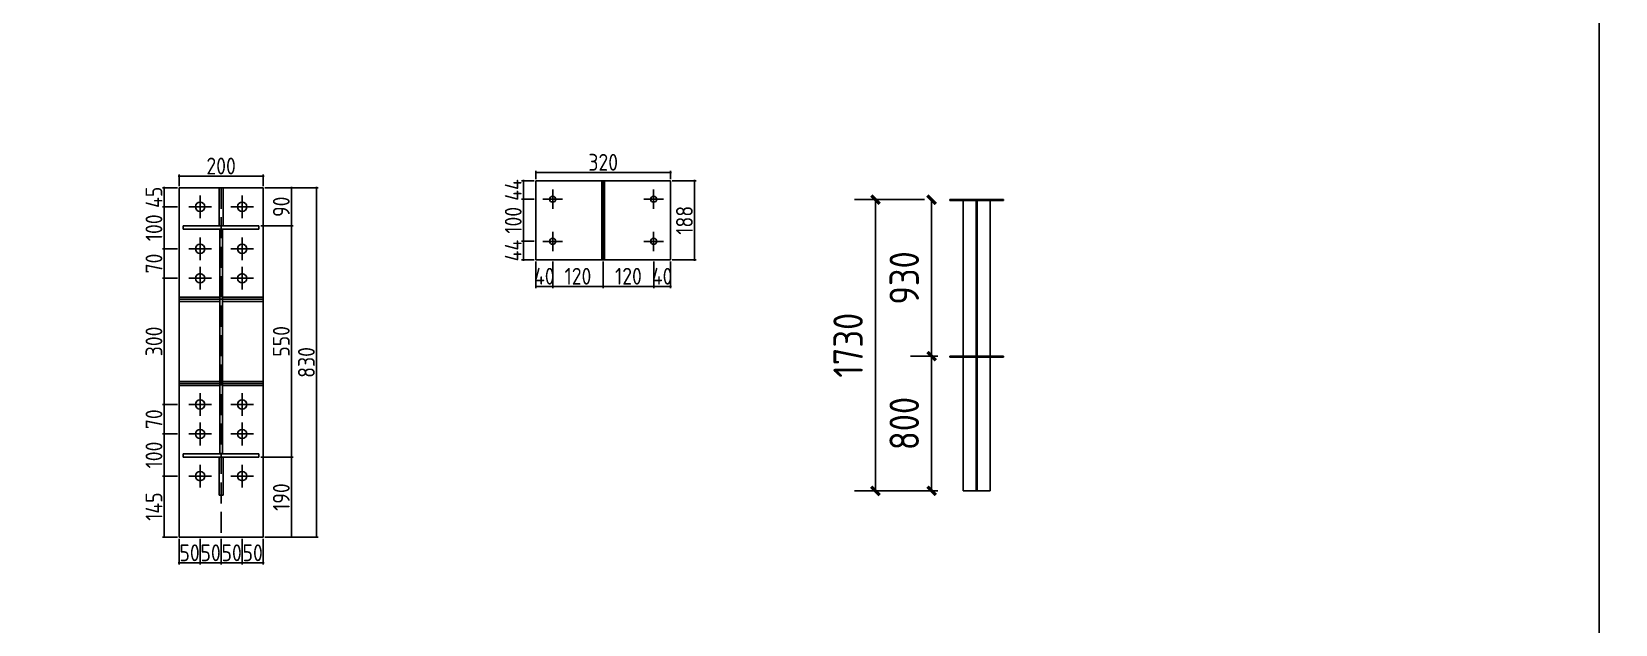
# Model space of a CAD drawing. Extents: x 102162 to 621267, y -39398 to 328893.
# Drawn here: x 306285 to 325102, y 289129 to 296171 of the extents above; entities that cross this region are included whole.
import ezdxf

# ---------------------------------------------------------------- set-up
doc = ezdxf.new("R2010")
doc.units = 0
doc.header["$LTSCALE"] = 1000
doc.header["$MEASUREMENT"] = 0
doc.linetypes.add('DASH', pattern=[0.35, 0.25, -0.1])
doc.styles.get("Standard").update_dxf_attribs({"font": 'gbenor.shx', "bigfont": 'gbcbig.shx'})
doc.dimstyles.get("Standard").update_dxf_attribs({"dimscale": 100, "dimtxt": 3.5, "dimasz": 1, "dimexe": 2.5, "dimexo": 3, "dimgap": 1.5, "dimtad": 1, "dimdec": 0, "dimzin": 0, "dimdsep": 46, "dimtxsty": 'Standard', "dimblk": 'ARCHTICK', "dimcen": 0.09, "dimadec": 0, "dimazin": 0, "dimtfac": 1, "dimtdec": 0, "dimtix": 1, "dimtmove": 2, "dimatfit": 3, "dimfxl": 1, "dimtolj": 1, "dimtzin": 0, "dimarcsym": 0})

# ---------------------------------------------------------------- blocks, each defined once
blk = doc.blocks.new('_ArchTick')
at = {"color": 0, "linetype": 'ByBlock', "const_width": 0.4}
blk.add_lwpolyline([(-0.5, -0.5), (0.5, 0.5)], dxfattribs=at)
blk = doc.blocks.new('*D5831')
at = {"color": 3, "lineweight": -2}
for p, q in [((317053, 292315), (316728, 292315)), ((316978, 290715), (316978, 292315)), ((317053, 290715), (316728, 290715))]:
    blk.add_line(p, q, dxfattribs=at)
at = {"layer": 'Defpoints', "color": 0}
for p in [(316978, 292315), (317353, 292315), (317353, 290715)]:
    blk.add_point(p, dxfattribs=at)
at = {"color": 3, "lineweight": -2, "xscale": 100, "yscale": 100, "zscale": 100}
for p, rotation in [((316978, 292315), 90), ((316978, 290715), 270)]:
    blk.add_blockref('_ArchTick', p, dxfattribs=dict(at, rotation=rotation))
at = {"color": 0, "insert": (316653, 291515), "char_height": 350, "attachment_point": 5, "rotation": 90}
blk.add_mtext('\\A1;800', dxfattribs=at)
blk = doc.blocks.new('*D5832')
at = {"color": 3, "lineweight": -2}
for p, q in [((316893, 294175), (316728, 294175)), ((316978, 292315), (316978, 294175)), ((316893, 292315), (316728, 292315))]:
    blk.add_line(p, q, dxfattribs=at)
at = {"layer": 'Defpoints', "color": 0}
for p in [(316978, 294175), (317193, 294175), (317193, 292315)]:
    blk.add_point(p, dxfattribs=at)
at = {"color": 3, "lineweight": -2, "xscale": 100, "yscale": 100, "zscale": 100}
for p, rotation in [((316978, 294175), 90), ((316978, 292315), 270)]:
    blk.add_blockref('_ArchTick', p, dxfattribs=dict(at, rotation=rotation))
at = {"color": 0, "insert": (316653, 293245), "char_height": 350, "attachment_point": 5, "rotation": 90}
blk.add_mtext('\\A1;930', dxfattribs=at)
blk = doc.blocks.new('*D5795')
at = {"color": 3, "lineweight": -2}
for p, q in [((316893, 294175), (316061, 294175)), ((316311, 290715), (316311, 294175)), ((317053, 290715), (316061, 290715))]:
    blk.add_line(p, q, dxfattribs=at)
at = {"layer": 'Defpoints', "color": 0}
for p in [(316311, 294175), (317193, 294175), (317353, 290715)]:
    blk.add_point(p, dxfattribs=at)
at = {"color": 3, "lineweight": -2, "xscale": 100, "yscale": 100, "zscale": 100}
for p, rotation in [((316311, 294175), 90), ((316311, 290715), 270)]:
    blk.add_blockref('_ArchTick', p, dxfattribs=dict(at, rotation=rotation))
at = {"color": 0, "insert": (315986, 292445), "char_height": 350, "attachment_point": 5, "rotation": 90}
blk.add_mtext('\\A1;1730', dxfattribs=at)
blk = doc.blocks.new('*D5854')
at = {"color": 0, "lineweight": -2}
for p, q in [((308036, 290146), (308036, 289839)), ((308286, 290146), (308286, 289839)), ((308026, 289859), (308296, 289859))]:
    blk.add_line(p, q, dxfattribs=at)
at = {"layer": 'Defpoints', "color": 0}
for p in [(308036, 290166), (308286, 290166), (308286, 289859)]:
    blk.add_point(p, dxfattribs=at)
at = {"color": 0, "lineweight": -2, "xscale": 10, "yscale": 10, "zscale": 10, "rotation": 180}
blk.add_blockref('_ArchTick', (308036, 289859), dxfattribs=at)
at = {"color": 0, "lineweight": -2, "xscale": 10, "yscale": 10, "zscale": 10}
blk.add_blockref('_ArchTick', (308286, 289859), dxfattribs=at)
at = {"color": 0, "insert": (308161, 289979), "char_height": 200, "attachment_point": 5}
blk.add_mtext('\\A1;50', dxfattribs=at)
blk = doc.blocks.new('*D5855')
at = {"color": 0, "lineweight": -2}
for p, q in [((308286, 290146), (308286, 289839)), ((308536, 290146), (308536, 289839)), ((308276, 289859), (308546, 289859))]:
    blk.add_line(p, q, dxfattribs=at)
at = {"layer": 'Defpoints', "color": 0}
for p in [(308286, 290166), (308536, 290166), (308536, 289859)]:
    blk.add_point(p, dxfattribs=at)
at = {"color": 0, "lineweight": -2, "xscale": 10, "yscale": 10, "zscale": 10, "rotation": 180}
blk.add_blockref('_ArchTick', (308286, 289859), dxfattribs=at)
at = {"color": 0, "lineweight": -2, "xscale": 10, "yscale": 10, "zscale": 10}
blk.add_blockref('_ArchTick', (308536, 289859), dxfattribs=at)
at = {"color": 0, "insert": (308411, 289979), "char_height": 200, "attachment_point": 5}
blk.add_mtext('\\A1;50', dxfattribs=at)
blk = doc.blocks.new('*D5856')
at = {"color": 0, "lineweight": -2}
for p, q in [((308536, 290146), (308536, 289839)), ((308786, 290146), (308786, 289839)), ((308526, 289859), (308796, 289859))]:
    blk.add_line(p, q, dxfattribs=at)
at = {"layer": 'Defpoints', "color": 0}
for p in [(308536, 290166), (308786, 290166), (308786, 289859)]:
    blk.add_point(p, dxfattribs=at)
at = {"color": 0, "lineweight": -2, "xscale": 10, "yscale": 10, "zscale": 10, "rotation": 180}
blk.add_blockref('_ArchTick', (308536, 289859), dxfattribs=at)
at = {"color": 0, "lineweight": -2, "xscale": 10, "yscale": 10, "zscale": 10}
blk.add_blockref('_ArchTick', (308786, 289859), dxfattribs=at)
at = {"color": 0, "insert": (308661, 289979), "char_height": 200, "attachment_point": 5}
blk.add_mtext('\\A1;50', dxfattribs=at)
blk = doc.blocks.new('*D5857')
at = {"color": 0, "lineweight": -2}
for p, q in [((308786, 290146), (308786, 289839)), ((309036, 290146), (309036, 289839)), ((308776, 289859), (309046, 289859))]:
    blk.add_line(p, q, dxfattribs=at)
at = {"layer": 'Defpoints', "color": 0}
for p in [(308786, 290166), (309036, 290166), (309036, 289859)]:
    blk.add_point(p, dxfattribs=at)
at = {"color": 0, "lineweight": -2, "xscale": 10, "yscale": 10, "zscale": 10, "rotation": 180}
blk.add_blockref('_ArchTick', (308786, 289859), dxfattribs=at)
at = {"color": 0, "lineweight": -2, "xscale": 10, "yscale": 10, "zscale": 10}
blk.add_blockref('_ArchTick', (309036, 289859), dxfattribs=at)
at = {"color": 0, "insert": (308911, 289979), "char_height": 200, "attachment_point": 5}
blk.add_mtext('\\A1;50', dxfattribs=at)
blk = doc.blocks.new('*D5858')
at = {"color": 0, "lineweight": -2}
for p, q in [((308016, 294316), (307838, 294316)), ((307858, 294316), (307858, 294326)), ((307858, 294316), (307858, 294091)), ((308016, 294091), (307838, 294091)), ((307858, 294091), (307858, 294081))]:
    blk.add_line(p, q, dxfattribs=at)
at = {"layer": 'Defpoints', "color": 0}
for p in [(308036, 294316), (307858, 294091), (308036, 294091)]:
    blk.add_point(p, dxfattribs=at)
at = {"color": 0, "lineweight": -2, "xscale": 10, "yscale": 10, "zscale": 10}
for p, rotation in [((307858, 294316), 270), ((307858, 294091), 90)]:
    blk.add_blockref('_ArchTick', p, dxfattribs=dict(at, rotation=rotation))
at = {"color": 0, "insert": (307738, 294203), "char_height": 200, "attachment_point": 5, "rotation": 90}
blk.add_mtext('\\A1;45', dxfattribs=at)
blk = doc.blocks.new('*D5807')
at = {"color": 0, "lineweight": -2}
for p, q in [((308016, 294091), (307838, 294091)), ((307858, 294101), (307858, 293581)), ((308016, 293591), (307838, 293591))]:
    blk.add_line(p, q, dxfattribs=at)
at = {"layer": 'Defpoints', "color": 0}
for p in [(308036, 294091), (307858, 293591), (308036, 293591)]:
    blk.add_point(p, dxfattribs=at)
at = {"color": 0, "lineweight": -2, "xscale": 10, "yscale": 10, "zscale": 10}
for p, rotation in [((307858, 294091), 90), ((307858, 293591), 270)]:
    blk.add_blockref('_ArchTick', p, dxfattribs=dict(at, rotation=rotation))
at = {"color": 0, "insert": (307738, 293841), "char_height": 200, "attachment_point": 5, "rotation": 90}
blk.add_mtext('\\A1;100', dxfattribs=at)
blk = doc.blocks.new('*D5808')
at = {"color": 0, "lineweight": -2}
for p, q in [((308016, 293591), (307838, 293591)), ((307858, 293601), (307858, 293231)), ((308016, 293241), (307838, 293241))]:
    blk.add_line(p, q, dxfattribs=at)
at = {"layer": 'Defpoints', "color": 0}
for p in [(308036, 293591), (307858, 293241), (308036, 293241)]:
    blk.add_point(p, dxfattribs=at)
at = {"color": 0, "lineweight": -2, "xscale": 10, "yscale": 10, "zscale": 10}
for p, rotation in [((307858, 293591), 90), ((307858, 293241), 270)]:
    blk.add_blockref('_ArchTick', p, dxfattribs=dict(at, rotation=rotation))
at = {"color": 0, "insert": (307738, 293416), "char_height": 200, "attachment_point": 5, "rotation": 90}
blk.add_mtext('\\A1;70', dxfattribs=at)
blk = doc.blocks.new('*D5809')
at = {"color": 0, "lineweight": -2}
for p, q in [((308016, 293241), (307838, 293241)), ((307858, 293251), (307858, 291731)), ((308016, 291741), (307838, 291741))]:
    blk.add_line(p, q, dxfattribs=at)
at = {"layer": 'Defpoints', "color": 0}
for p in [(308036, 293241), (307858, 291741), (308036, 291741)]:
    blk.add_point(p, dxfattribs=at)
at = {"color": 0, "lineweight": -2, "xscale": 10, "yscale": 10, "zscale": 10}
for p, rotation in [((307858, 293241), 90), ((307858, 291741), 270)]:
    blk.add_blockref('_ArchTick', p, dxfattribs=dict(at, rotation=rotation))
at = {"color": 0, "insert": (307738, 292491), "char_height": 200, "attachment_point": 5, "rotation": 90}
blk.add_mtext('\\A1;300', dxfattribs=at)
blk = doc.blocks.new('*D5810')
at = {"color": 0, "lineweight": -2}
for p, q in [((308016, 291741), (307838, 291741)), ((307858, 291751), (307858, 291381)), ((308016, 291391), (307838, 291391))]:
    blk.add_line(p, q, dxfattribs=at)
at = {"layer": 'Defpoints', "color": 0}
for p in [(308036, 291741), (307858, 291391), (308036, 291391)]:
    blk.add_point(p, dxfattribs=at)
at = {"color": 0, "lineweight": -2, "xscale": 10, "yscale": 10, "zscale": 10}
for p, rotation in [((307858, 291741), 90), ((307858, 291391), 270)]:
    blk.add_blockref('_ArchTick', p, dxfattribs=dict(at, rotation=rotation))
at = {"color": 0, "insert": (307738, 291566), "char_height": 200, "attachment_point": 5, "rotation": 90}
blk.add_mtext('\\A1;70', dxfattribs=at)
blk = doc.blocks.new('*D5811')
at = {"color": 0, "lineweight": -2}
for p, q in [((308016, 291391), (307838, 291391)), ((307858, 291401), (307858, 290881)), ((308016, 290891), (307838, 290891))]:
    blk.add_line(p, q, dxfattribs=at)
at = {"layer": 'Defpoints', "color": 0}
for p in [(308036, 291391), (307858, 290891), (308036, 290891)]:
    blk.add_point(p, dxfattribs=at)
at = {"color": 0, "lineweight": -2, "xscale": 10, "yscale": 10, "zscale": 10}
for p, rotation in [((307858, 291391), 90), ((307858, 290891), 270)]:
    blk.add_blockref('_ArchTick', p, dxfattribs=dict(at, rotation=rotation))
at = {"color": 0, "insert": (307738, 291141), "char_height": 200, "attachment_point": 5, "rotation": 90}
blk.add_mtext('\\A1;100', dxfattribs=at)
blk = doc.blocks.new('*D5812')
at = {"color": 0, "lineweight": -2}
for p, q in [((308016, 290891), (307838, 290891)), ((307858, 290901), (307858, 290156)), ((308016, 290166), (307838, 290166))]:
    blk.add_line(p, q, dxfattribs=at)
at = {"layer": 'Defpoints', "color": 0}
for p in [(308036, 290891), (307858, 290166), (308036, 290166)]:
    blk.add_point(p, dxfattribs=at)
at = {"color": 0, "lineweight": -2, "xscale": 10, "yscale": 10, "zscale": 10}
for p, rotation in [((307858, 290891), 90), ((307858, 290166), 270)]:
    blk.add_blockref('_ArchTick', p, dxfattribs=dict(at, rotation=rotation))
at = {"color": 0, "insert": (307738, 290528), "char_height": 200, "attachment_point": 5, "rotation": 90}
blk.add_mtext('\\A1;145', dxfattribs=at)
blk = doc.blocks.new('*D5813')
at = {"color": 0, "lineweight": -2}
for p, q in [((309006, 291116), (309391, 291116)), ((309371, 290156), (309371, 291126)), ((309056, 290166), (309391, 290166))]:
    blk.add_line(p, q, dxfattribs=at)
at = {"layer": 'Defpoints', "color": 0}
for p in [(308986, 291116), (309371, 291116), (309036, 290166)]:
    blk.add_point(p, dxfattribs=at)
at = {"color": 0, "lineweight": -2, "xscale": 10, "yscale": 10, "zscale": 10}
for p, rotation in [((309371, 291116), 90), ((309371, 290166), 270)]:
    blk.add_blockref('_ArchTick', p, dxfattribs=dict(at, rotation=rotation))
at = {"color": 0, "insert": (309251, 290641), "char_height": 200, "attachment_point": 5, "rotation": 90}
blk.add_mtext('\\A1;190', dxfattribs=at)
blk = doc.blocks.new('*D5859')
at = {"color": 0, "lineweight": -2}
for p, q in [((309006, 293866), (309391, 293866)), ((309371, 291106), (309371, 293876)), ((309006, 291116), (309391, 291116))]:
    blk.add_line(p, q, dxfattribs=at)
at = {"layer": 'Defpoints', "color": 0}
for p in [(308986, 293866), (309371, 293866), (308986, 291116)]:
    blk.add_point(p, dxfattribs=at)
at = {"color": 0, "lineweight": -2, "xscale": 10, "yscale": 10, "zscale": 10}
for p, rotation in [((309371, 293866), 90), ((309371, 291116), 270)]:
    blk.add_blockref('_ArchTick', p, dxfattribs=dict(at, rotation=rotation))
at = {"color": 0, "insert": (309251, 292491), "char_height": 200, "attachment_point": 5, "rotation": 90}
blk.add_mtext('\\A1;550', dxfattribs=at)
blk = doc.blocks.new('*D5860')
at = {"color": 0, "lineweight": -2}
for p, q in [((309056, 294316), (309391, 294316)), ((309371, 293856), (309371, 294326)), ((309006, 293866), (309391, 293866))]:
    blk.add_line(p, q, dxfattribs=at)
at = {"layer": 'Defpoints', "color": 0}
for p in [(309036, 294316), (309371, 294316), (308986, 293866)]:
    blk.add_point(p, dxfattribs=at)
at = {"color": 0, "lineweight": -2, "xscale": 10, "yscale": 10, "zscale": 10}
for p, rotation in [((309371, 294316), 90), ((309371, 293866), 270)]:
    blk.add_blockref('_ArchTick', p, dxfattribs=dict(at, rotation=rotation))
at = {"color": 0, "insert": (309251, 294091), "char_height": 200, "attachment_point": 5, "rotation": 90}
blk.add_mtext('\\A1;90', dxfattribs=at)
blk = doc.blocks.new('*D5861')
at = {"color": 0, "lineweight": -2}
for p, q in [((309056, 294316), (309689, 294316)), ((309669, 290156), (309669, 294326)), ((309056, 290166), (309689, 290166))]:
    blk.add_line(p, q, dxfattribs=at)
at = {"layer": 'Defpoints', "color": 0}
for p in [(309036, 294316), (309669, 294316), (309036, 290166)]:
    blk.add_point(p, dxfattribs=at)
at = {"color": 0, "lineweight": -2, "xscale": 10, "yscale": 10, "zscale": 10}
for p, rotation in [((309669, 294316), 90), ((309669, 290166), 270)]:
    blk.add_blockref('_ArchTick', p, dxfattribs=dict(at, rotation=rotation))
at = {"color": 0, "insert": (309549, 292241), "char_height": 200, "attachment_point": 5, "rotation": 90}
blk.add_mtext('\\A1;830', dxfattribs=at)
blk = doc.blocks.new('*D5862')
at = {"color": 0, "lineweight": -2}
for p, q in [((309046, 294455), (308026, 294455)), ((308036, 294336), (308036, 294475)), ((309036, 294336), (309036, 294475))]:
    blk.add_line(p, q, dxfattribs=at)
at = {"layer": 'Defpoints', "color": 0}
for p in [(308036, 294455), (308036, 294316), (309036, 294316)]:
    blk.add_point(p, dxfattribs=at)
at = {"color": 0, "lineweight": -2, "xscale": 10, "yscale": 10, "zscale": 10, "rotation": 180}
blk.add_blockref('_ArchTick', (308036, 294455), dxfattribs=at)
at = {"color": 0, "lineweight": -2, "xscale": 10, "yscale": 10, "zscale": 10}
blk.add_blockref('_ArchTick', (309036, 294455), dxfattribs=at)
at = {"color": 0, "insert": (308536, 294575), "char_height": 200, "attachment_point": 5}
blk.add_mtext('\\A1;200', dxfattribs=at)
blk = doc.blocks.new('*D5871')
at = {"color": 0, "lineweight": -2}
for p, q in [((312276, 293440), (312276, 293125)), ((312476, 293440), (312476, 293125)), ((312276, 293145), (312266, 293145)), ((312276, 293145), (312476, 293145)), ((312476, 293145), (312486, 293145))]:
    blk.add_line(p, q, dxfattribs=at)
at = {"layer": 'Defpoints', "color": 0}
for p in [(312276, 293460), (312476, 293460), (312476, 293145)]:
    blk.add_point(p, dxfattribs=at)
at = {"color": 0, "lineweight": -2, "xscale": 10, "yscale": 10, "zscale": 10}
blk.add_blockref('_ArchTick', (312276, 293145), dxfattribs=at)
at = {"color": 0, "lineweight": -2, "xscale": 10, "yscale": 10, "zscale": 10, "rotation": 180}
blk.add_blockref('_ArchTick', (312476, 293145), dxfattribs=at)
at = {"color": 0, "insert": (312376, 293265), "char_height": 200, "attachment_point": 5}
blk.add_mtext('\\A1;40', dxfattribs=at)
blk = doc.blocks.new('*D5872')
at = {"color": 0, "lineweight": -2}
for p, q in [((312476, 293440), (312476, 293125)), ((313076, 293440), (313076, 293125)), ((312466, 293145), (313086, 293145))]:
    blk.add_line(p, q, dxfattribs=at)
at = {"layer": 'Defpoints', "color": 0}
for p in [(312476, 293460), (313076, 293460), (313076, 293145)]:
    blk.add_point(p, dxfattribs=at)
at = {"color": 0, "lineweight": -2, "xscale": 10, "yscale": 10, "zscale": 10, "rotation": 180}
blk.add_blockref('_ArchTick', (312476, 293145), dxfattribs=at)
at = {"color": 0, "lineweight": -2, "xscale": 10, "yscale": 10, "zscale": 10}
blk.add_blockref('_ArchTick', (313076, 293145), dxfattribs=at)
at = {"color": 0, "insert": (312776, 293265), "char_height": 200, "attachment_point": 5}
blk.add_mtext('\\A1;120', dxfattribs=at)
blk = doc.blocks.new('*D5873')
at = {"color": 0, "lineweight": -2}
for p, q in [((313076, 293440), (313076, 293125)), ((313676, 293440), (313676, 293125)), ((313066, 293145), (313686, 293145))]:
    blk.add_line(p, q, dxfattribs=at)
at = {"layer": 'Defpoints', "color": 0}
for p in [(313076, 293460), (313676, 293460), (313676, 293145)]:
    blk.add_point(p, dxfattribs=at)
at = {"color": 0, "lineweight": -2, "xscale": 10, "yscale": 10, "zscale": 10, "rotation": 180}
blk.add_blockref('_ArchTick', (313076, 293145), dxfattribs=at)
at = {"color": 0, "lineweight": -2, "xscale": 10, "yscale": 10, "zscale": 10}
blk.add_blockref('_ArchTick', (313676, 293145), dxfattribs=at)
at = {"color": 0, "insert": (313376, 293265), "char_height": 200, "attachment_point": 5}
blk.add_mtext('\\A1;120', dxfattribs=at)
blk = doc.blocks.new('*D5874')
at = {"color": 0, "lineweight": -2}
for p, q in [((313676, 293440), (313676, 293125)), ((313876, 293440), (313876, 293125)), ((313676, 293145), (313666, 293145)), ((313676, 293145), (313876, 293145)), ((313876, 293145), (313886, 293145))]:
    blk.add_line(p, q, dxfattribs=at)
at = {"layer": 'Defpoints', "color": 0}
for p in [(313676, 293460), (313876, 293460), (313876, 293145)]:
    blk.add_point(p, dxfattribs=at)
at = {"color": 0, "lineweight": -2, "xscale": 10, "yscale": 10, "zscale": 10}
blk.add_blockref('_ArchTick', (313676, 293145), dxfattribs=at)
at = {"color": 0, "lineweight": -2, "xscale": 10, "yscale": 10, "zscale": 10, "rotation": 180}
blk.add_blockref('_ArchTick', (313876, 293145), dxfattribs=at)
at = {"color": 0, "insert": (313776, 293265), "char_height": 200, "attachment_point": 5}
blk.add_mtext('\\A1;40', dxfattribs=at)
blk = doc.blocks.new('*D5875')
at = {"color": 0, "lineweight": -2}
for p, q in [((312256, 293680), (312107, 293680)), ((312127, 293680), (312127, 293690)), ((312127, 293460), (312127, 293680)), ((312256, 293460), (312107, 293460)), ((312127, 293460), (312127, 293450))]:
    blk.add_line(p, q, dxfattribs=at)
at = {"layer": 'Defpoints', "color": 0}
for p in [(312127, 293680), (312276, 293680), (312276, 293460)]:
    blk.add_point(p, dxfattribs=at)
at = {"color": 0, "lineweight": -2, "xscale": 10, "yscale": 10, "zscale": 10}
for p, rotation in [((312127, 293680), 270), ((312127, 293460), 90)]:
    blk.add_blockref('_ArchTick', p, dxfattribs=dict(at, rotation=rotation))
at = {"color": 0, "insert": (312007, 293570), "char_height": 200, "attachment_point": 5, "rotation": 90}
blk.add_mtext('\\A1;44', dxfattribs=at)
blk = doc.blocks.new('*D5876')
at = {"color": 0, "lineweight": -2}
for p, q in [((312256, 294180), (312107, 294180)), ((312127, 293670), (312127, 294190)), ((312256, 293680), (312107, 293680))]:
    blk.add_line(p, q, dxfattribs=at)
at = {"layer": 'Defpoints', "color": 0}
for p in [(312127, 294180), (312276, 294180), (312276, 293680)]:
    blk.add_point(p, dxfattribs=at)
at = {"color": 0, "lineweight": -2, "xscale": 10, "yscale": 10, "zscale": 10}
for p, rotation in [((312127, 294180), 90), ((312127, 293680), 270)]:
    blk.add_blockref('_ArchTick', p, dxfattribs=dict(at, rotation=rotation))
at = {"color": 0, "insert": (312007, 293930), "char_height": 200, "attachment_point": 5, "rotation": 90}
blk.add_mtext('\\A1;100', dxfattribs=at)
blk = doc.blocks.new('*D5877')
at = {"color": 0, "lineweight": -2}
for p, q in [((312256, 294400), (312107, 294400)), ((312127, 294400), (312127, 294410)), ((312127, 294180), (312127, 294400)), ((312256, 294180), (312107, 294180)), ((312127, 294180), (312127, 294170))]:
    blk.add_line(p, q, dxfattribs=at)
at = {"layer": 'Defpoints', "color": 0}
for p in [(312127, 294400), (312276, 294400), (312276, 294180)]:
    blk.add_point(p, dxfattribs=at)
at = {"color": 0, "lineweight": -2, "xscale": 10, "yscale": 10, "zscale": 10}
for p, rotation in [((312127, 294400), 270), ((312127, 294180), 90)]:
    blk.add_blockref('_ArchTick', p, dxfattribs=dict(at, rotation=rotation))
at = {"color": 0, "insert": (312007, 294290), "char_height": 200, "attachment_point": 5, "rotation": 90}
blk.add_mtext('\\A1;44', dxfattribs=at)
blk = doc.blocks.new('*D5878')
at = {"color": 0, "lineweight": -2}
for p, q in [((312266, 294499), (313886, 294499)), ((312276, 294420), (312276, 294519)), ((313876, 294420), (313876, 294519))]:
    blk.add_line(p, q, dxfattribs=at)
at = {"layer": 'Defpoints', "color": 0}
for p in [(313876, 294499), (312276, 294400), (313876, 294400)]:
    blk.add_point(p, dxfattribs=at)
at = {"color": 0, "lineweight": -2, "xscale": 10, "yscale": 10, "zscale": 10, "rotation": 180}
blk.add_blockref('_ArchTick', (312276, 294499), dxfattribs=at)
at = {"color": 0, "lineweight": -2, "xscale": 10, "yscale": 10, "zscale": 10}
blk.add_blockref('_ArchTick', (313876, 294499), dxfattribs=at)
at = {"color": 0, "insert": (313076, 294619), "char_height": 200, "attachment_point": 5}
blk.add_mtext('\\A1;320', dxfattribs=at)
blk = doc.blocks.new('*D5879')
at = {"color": 0, "lineweight": -2}
for p, q in [((313896, 294400), (314181, 294400)), ((314161, 293450), (314161, 294410)), ((313896, 293460), (314181, 293460))]:
    blk.add_line(p, q, dxfattribs=at)
at = {"layer": 'Defpoints', "color": 0}
for p in [(313876, 294400), (314161, 294400), (313876, 293460)]:
    blk.add_point(p, dxfattribs=at)
at = {"color": 0, "lineweight": -2, "xscale": 10, "yscale": 10, "zscale": 10}
for p, rotation in [((314161, 294400), 90), ((314161, 293460), 270)]:
    blk.add_blockref('_ArchTick', p, dxfattribs=dict(at, rotation=rotation))
at = {"color": 0, "insert": (314041, 293930), "char_height": 200, "attachment_point": 5, "rotation": 90}
blk.add_mtext('\\A1;188', dxfattribs=at)

msp = doc.modelspace()

# ---------------------------------------------------------------- linework, layer by layer
at = {"color": 2}
for p, q in [((308036, 294315.8), (308036, 290165.8)), ((309036, 294315.8), (308036, 294315.8)), ((308511, 293865.8), (308511, 294315.8)), ((308561, 293865.8), (308561, 294315.8)), ((309036, 290165.8), (309036, 294315.8)), ((313875.5, 294399.6), (312275.5, 294399.6)), ((312275.5, 294399.6), (312275.5, 293459.6)), ((313875.5, 294399.6), (313875.5, 293459.6)), ((308286, 294225.8), (308286, 293955.8)), ((308786, 294225.8), (308786, 293955.8)), ((312590.5, 294179.6), (312360.5, 294179.6)), ((312475.5, 294294.6), (312475.5, 294064.6)), ((313560.5, 294179.6), (313790.5, 294179.6)), ((313675.5, 294294.6), (313675.5, 294064.6)), ((317192.7, 294163.3), (317192.7, 294175.3)), ((317192.7, 294175.3), (317512.7, 294175.3)), ((317506.7, 294163.3), (317192.7, 294163.3)), ((317832.7, 294175.3), (317512.7, 294175.3)), ((317518.7, 294163.3), (317832.7, 294163.3)), ((317832.7, 294163.3), (317832.7, 294175.3)), ((308421, 294090.8), (308151, 294090.8)), ((308921, 294090.8), (308651, 294090.8)), ((312475.5, 293794.6), (312475.5, 293564.6)), ((313675.5, 293794.6), (313675.5, 293564.6)), ((308421, 293590.8), (308151, 293590.8)), ((308286, 293725.8), (308286, 293455.8)), ((308921, 293590.8), (308651, 293590.8)), ((308786, 293725.8), (308786, 293455.8)), ((312360.5, 293679.6), (312590.5, 293679.6)), ((313790.5, 293679.6), (313560.5, 293679.6)), ((308286, 293375.8), (308286, 293105.8)), ((308786, 293375.8), (308786, 293105.8)), ((312275.5, 293459.6), (313875.5, 293459.6)), ((308421, 293240.8), (308151, 293240.8)), ((308921, 293240.8), (308651, 293240.8)), ((308521, 293015.8), (308036, 293015.8)), ((308551, 293015.8), (309036, 293015.8)), ((308036, 292965.8), (308521, 292965.8)), ((309036, 292965.8), (308551, 292965.8)), ((317506.7, 292315.3), (317192.7, 292315.3)), ((317192.7, 292315.3), (317192.7, 292303.3)), ((317192.7, 292303.3), (317506.7, 292303.3)), ((317518.7, 292315.3), (317832.7, 292315.3)), ((317832.7, 292303.3), (317518.7, 292303.3)), ((317832.7, 292315.3), (317832.7, 292303.3)), ((308521, 292015.8), (308036, 292015.8)), ((308036, 291965.8), (308521, 291965.8)), ((308286, 291875.8), (308286, 291605.8)), ((308551, 292015.8), (309036, 292015.8)), ((309036, 291965.8), (308551, 291965.8)), ((308786, 291875.8), (308786, 291605.8)), ((308421, 291740.8), (308151, 291740.8)), ((308921, 291740.8), (308651, 291740.8)), ((308286, 291525.8), (308286, 291255.8)), ((308786, 291525.8), (308786, 291255.8)), ((308421, 291390.8), (308151, 291390.8)), ((308921, 291390.8), (308651, 291390.8)), ((308511, 290665.8), (308511, 291115.8)), ((308561, 291115.8), (308561, 290665.8)), ((308286, 291025.8), (308286, 290755.8)), ((308786, 291025.8), (308786, 290755.8)), ((308421, 290890.8), (308151, 290890.8)), ((308921, 290890.8), (308651, 290890.8)), ((308536, 290665.8), (308511, 290665.8)), ((308561, 290665.8), (308536, 290665.8)), ((308036, 290165.8), (309036, 290165.8))]:
    msp.add_line(p, q, dxfattribs=at)
at = {"color": 1, "linetype": 'DASH'}
msp.add_line((308536, 294315.8), (308536, 290165.8), dxfattribs=at)
at = {"color": 6}
for p, q in [((313060.5, 293459.6), (313060.5, 294399.6)), ((313090.5, 293459.6), (313090.5, 294399.6))]:
    msp.add_line(p, q, dxfattribs=at)
for p, q in [((313060.5, 294399.6), (313060.5, 293459.6)), ((313090.5, 294399.6), (313090.5, 293459.6)), ((317352.7, 294163.3), (317352.7, 290715.3)), ((317672.7, 294163.3), (317352.7, 294163.3)), ((317506.7, 294163.3), (317506.7, 290715.3)), ((317518.7, 294163.3), (317518.7, 290715.3)), ((317672.7, 290715.3), (317672.7, 294163.3)), ((317352.7, 290715.3), (317672.7, 290715.3))]:
    msp.add_line(p, q)
at = {"color": 1}
for p, q in [((313075.5, 293459.6), (313075.5, 294399.6)), ((317512.7, 294175.3), (317512.7, 290715.3)), ((309036, 292990.8), (308036, 292990.8)), ((308036, 291990.8), (309036, 291990.8))]:
    msp.add_line(p, q, dxfattribs=at)
at = {"color": 4}
for p, q in [((308536, 293865.8), (308086, 293865.8)), ((308086, 293865.8), (308086, 293825.8)), ((308086, 293825.8), (308986, 293825.8)), ((308521, 293825.8), (308521, 291155.8)), ((308986, 293865.8), (308536, 293865.8)), ((308551, 293825.8), (308551, 291155.8)), ((308986, 293825.8), (308986, 293865.8)), ((308521, 292990.8), (308521, 293015.8)), ((308986, 291155.8), (308086, 291155.8)), ((308086, 291155.8), (308086, 291115.8)), ((308086, 291115.8), (308536, 291115.8)), ((308511, 291115.8), (308561, 291115.8)), ((308536, 291115.8), (308986, 291115.8)), ((308986, 291115.8), (308986, 291155.8))]:
    msp.add_line(p, q, dxfattribs=at)
for points in [[(295211.7, 296601.7), (324911.7, 296601.7), (324911.7, 275601.7), (295211.7, 275601.7)], [(324911.7, 296601.7), (354611.7, 296601.7), (354611.7, 275601.7), (324911.7, 275601.7)]]:
    msp.add_lwpolyline(points, close=True)
at = {"color": 2}
for centre, radius in [((308286, 294090.8), 55), ((308786, 294090.8), 55), ((312475.5, 294179.6), 35), ((313675.5, 294179.6), 35), ((308286, 293590.8), 55), ((308786, 293590.8), 55), ((312475.5, 293679.6), 35), ((313675.5, 293679.6), 35), ((308286, 293240.8), 55), ((308786, 293240.8), 55), ((308286, 291740.8), 55), ((308786, 291740.8), 55), ((308286, 291390.8), 55), ((308786, 291390.8), 55), ((308286, 290890.8), 55), ((308786, 290890.8), 55)]:
    msp.add_circle(centre, radius, dxfattribs=at)

# ---------------------------------------------------------------- dimensions: what is measured, and where the dimension line sits
at = {"color": 4}
for p1, p2, distance, picture, middle in [((309036, 294315.8), (308036, 294315.8), -139, '*D5862', (308536, 294574.8)), ((312275.5, 294399.6), (313875.5, 294399.6), 99.6, '*D5878', (313075.5, 294619.2)), ((309036, 290165.8), (309036, 294315.8), -633.4, '*D5861', (309549.3, 292240.8)), ((313875.5, 293459.6), (313875.5, 294399.6), -285.3, '*D5879', (314040.8, 293929.6))]:
    dim = msp.add_aligned_dim(p1=p1, p2=p2, distance=distance, dimstyle='Standard', override={"dimtxt": 2, "dimasz": 0.1, "dimexe": 0.2, "dimexo": 0.2, "dimgap": 0.2, "dimlfac": 0.2, "dimdle": 0.1}, dxfattribs=at)
    dim.commit()
    dim.dimension.update_dxf_attribs({"geometry": picture, "text_midpoint": middle})
for base, p1, p2, picture, middle in [((307858, 294090.8), (308036, 294315.8), (308036, 294090.8), '*D5858', (307738, 294203.3)), ((309370.9, 294315.8), (308986, 293865.8), (309036, 294315.8), '*D5860', (309250.9, 294090.8)), ((312127, 294399.6), (312275.5, 294179.6), (312275.5, 294399.6), '*D5877', (312007, 294289.6)), ((312127, 294179.6), (312275.5, 293679.6), (312275.5, 294179.6), '*D5876', (312007, 293929.6)), ((307858, 293590.8), (308036, 294090.8), (308036, 293590.8), '*D5807', (307738, 293840.8)), ((309370.9, 293865.8), (308986, 291115.8), (308986, 293865.8), '*D5859', (309250.9, 292490.8)), ((307858, 293240.8), (308036, 293590.8), (308036, 293240.8), '*D5808', (307738, 293415.8)), ((312127, 293679.6), (312275.5, 293459.6), (312275.5, 293679.6), '*D5875', (312007, 293569.6)), ((307858, 291740.8), (308036, 293240.8), (308036, 291740.8), '*D5809', (307738, 292490.8)), ((307858, 291390.8), (308036, 291740.8), (308036, 291390.8), '*D5810', (307738, 291565.8)), ((307858, 290890.8), (308036, 291390.8), (308036, 290890.8), '*D5811', (307738, 291140.8)), ((309370.9, 291115.8), (309036, 290165.8), (308986, 291115.8), '*D5813', (309250.9, 290640.8)), ((307858, 290165.8), (308036, 290890.8), (308036, 290165.8), '*D5812', (307738, 290528.3))]:
    dim = msp.add_linear_dim(base=base, p1=p1, p2=p2, angle=90, dimstyle='Standard', override={"dimtxt": 2, "dimasz": 0.1, "dimexe": 0.2, "dimexo": 0.2, "dimgap": 0.2, "dimlfac": 0.2, "dimdle": 0.1}, dxfattribs=at)
    dim.commit()
    dim.dimension.update_dxf_attribs({"geometry": picture, "text_midpoint": middle})
for base, p1, p2, picture, middle in [((316311.2, 294175.3), (317352.7, 290715.3), (317192.7, 294175.3), '*D5795', (315986.2, 292445.3)), ((316977.6, 294175.3), (317192.7, 292315.3), (317192.7, 294175.3), '*D5832', (316652.6, 293245.3)), ((316977.6, 292315.3), (317352.7, 290715.3), (317352.7, 292315.3), '*D5831', (316652.6, 291515.3))]:
    dim = msp.add_linear_dim(base=base, p1=p1, p2=p2, angle=90, dimstyle='Standard', override={"dimlfac": 0.5, "dimclrd": 3, "dimclre": 3})
    dim.commit()
    dim.dimension.update_dxf_attribs({"geometry": picture, "text_midpoint": middle})
for base, p1, p2, picture, middle in [((312475.5, 293144.7), (312275.5, 293459.6), (312475.5, 293459.6), '*D5871', (312375.5, 293264.7)), ((313075.5, 293144.7), (312475.5, 293459.6), (313075.5, 293459.6), '*D5872', (312775.5, 293264.7)), ((313675.5, 293144.7), (313075.5, 293459.6), (313675.5, 293459.6), '*D5873', (313375.5, 293264.7)), ((313875.5, 293144.7), (313675.5, 293459.6), (313875.5, 293459.6), '*D5874', (313775.5, 293264.7)), ((308286, 289859.3), (308036, 290165.8), (308286, 290165.8), '*D5854', (308161, 289979.3)), ((308536, 289859.3), (308286, 290165.8), (308536, 290165.8), '*D5855', (308411, 289979.3)), ((308786, 289859.3), (308536, 290165.8), (308786, 290165.8), '*D5856', (308661, 289979.3)), ((309036, 289859.3), (308786, 290165.8), (309036, 290165.8), '*D5857', (308911, 289979.3))]:
    dim = msp.add_linear_dim(base=base, p1=p1, p2=p2, dimstyle='Standard', override={"dimtxt": 2, "dimasz": 0.1, "dimexe": 0.2, "dimexo": 0.2, "dimgap": 0.2, "dimlfac": 0.2, "dimdle": 0.1}, dxfattribs=at)
    dim.commit()
    dim.dimension.update_dxf_attribs({"geometry": picture, "text_midpoint": middle})

doc.saveas('drawing.dxf')
